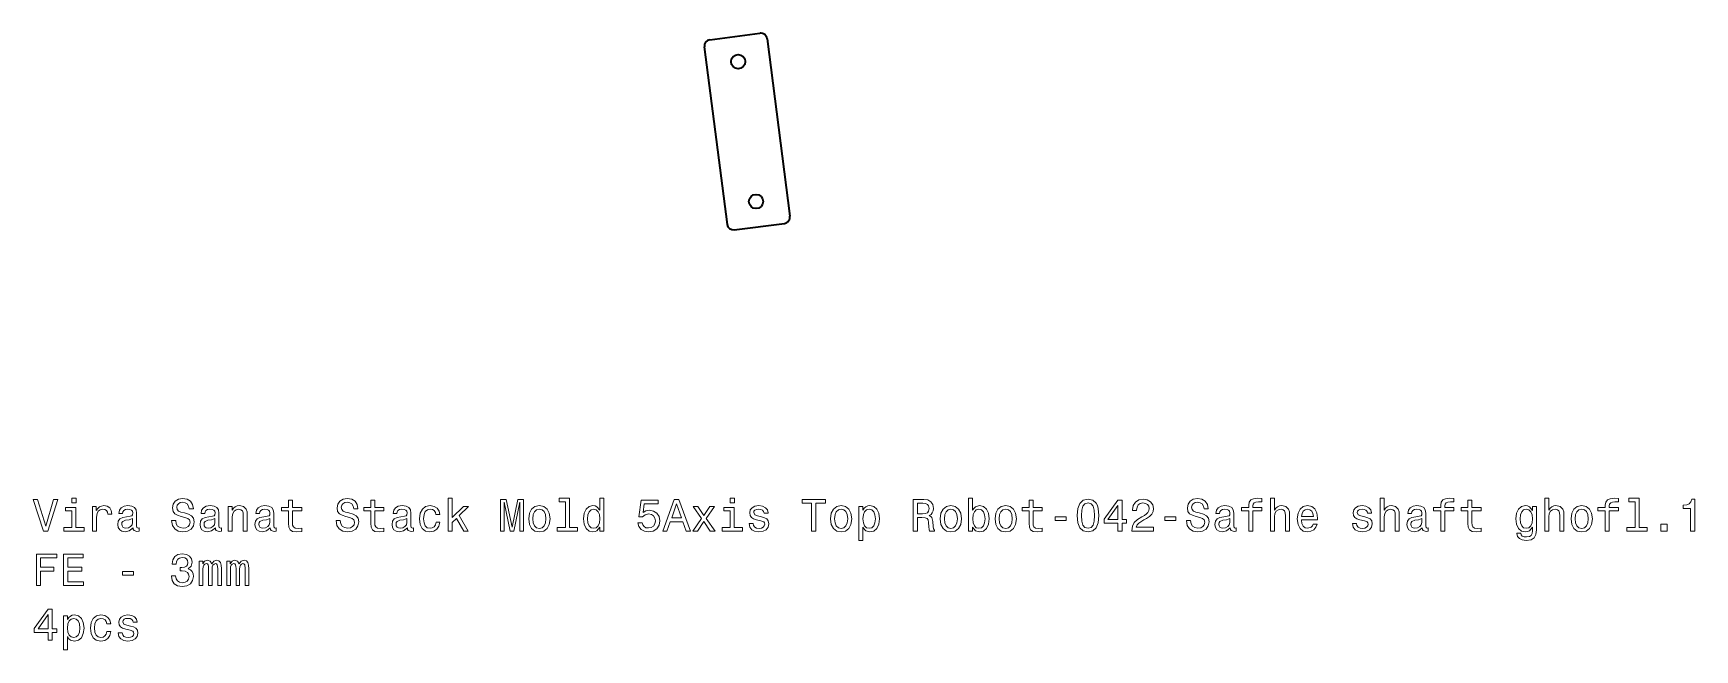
# Model space of a CAD drawing. Extents: x -148 to 2357, y 22 to 235.
# Drawn here: x 517 to 1042, y 24 to 219 of the extents above; entities that cross this region are included whole.
import ezdxf

# ---------------------------------------------------------------- set-up
doc = ezdxf.new("R2010")
doc.units = 0

msp = doc.modelspace()

# ---------------------------------------------------------------- linework, layer by layer
at = {"color": 7, "lineweight": 35, "ltscale": 0.399999}
for p, q in [((730.5, 216.64), (746.37, 218.68)), ((738.22, 156.53), (754.09, 158.56))]:
    msp.add_line(p, q, dxfattribs=at)
at = {"color": 7, "lineweight": 35}
for p, q in [((748.61, 216.95), (755.82, 160.8)), ((728.77, 214.4), (735.98, 158.26))]:
    msp.add_line(p, q, dxfattribs=at)
at = {"color": 7, "lineweight": 13}
for points in [[(522.99, 71.31), (520.48, 62.79), (517.9, 71.31), (516.53, 71.31), (519.76, 61.29), (521.2, 61.29), (524.36, 71.31)], [(530.05, 62.36), (530.05, 68.77), (526.79, 68.77), (526.79, 67.69), (528.78, 67.69), (528.78, 62.36), (526.19, 62.36), (526.19, 61.29), (532.67, 61.29), (532.67, 62.36)], [(530.09, 71.64), (528.75, 71.64), (528.75, 70.2), (530.09, 70.2)], [(535.32, 61.29), (536.59, 61.29), (536.59, 65.72), (536.72, 66.78), (537.11, 67.55), (537.74, 68.01), (538.59, 68.17), (539.23, 68.07), (539.7, 67.78), (539.99, 67.29), (540.09, 66.63), (541.38, 66.63), (541.2, 67.79), (540.73, 68.63), (539.93, 69.13), (538.85, 69.31), (538.12, 69.19), (537.49, 68.9), (536.92, 68.41), (536.48, 67.75), (536.48, 69.03), (535.32, 69.03)], [(548.12, 62.3), (548.12, 62.26), (548.19, 61.77), (548.41, 61.42), (549.32, 61.15), (550.02, 61.27), (550.02, 62.25), (549.72, 62.2), (549.32, 62.39), (549.24, 62.97), (549.24, 66.97), (549.07, 67.99), (548.57, 68.72), (547.69, 69.15), (546.45, 69.31), (545.24, 69.13), (544.34, 68.64), (543.78, 67.88), (543.59, 66.87), (543.59, 66.78), (544.73, 66.78), (544.83, 67.39), (545.15, 67.82), (545.67, 68.08), (546.4, 68.18), (547.11, 68.11), (547.61, 67.89), (547.92, 67.52), (548.02, 67), (547.96, 66.4), (547.73, 66.09), (547.15, 65.95), (546.07, 65.83), (544.83, 65.57), (543.95, 65.11), (543.44, 64.39), (543.28, 63.33), (543.42, 62.38), (543.87, 61.67), (544.59, 61.22), (545.58, 61.06), (546.92, 61.37)], [(561.58, 64.59), (560.27, 64.59), (560.55, 63.07), (561.27, 61.94), (562.38, 61.27), (563.88, 61.02), (565.37, 61.25), (566.48, 61.89), (567.18, 62.88), (567.44, 64.19), (567.23, 65.37), (566.62, 66.14), (565.64, 66.64), (564.33, 67.02), (563.21, 67.29), (562.47, 67.61), (562.05, 68.07), (561.92, 68.79), (562.05, 69.44), (562.43, 69.93), (563, 70.26), (563.8, 70.37), (564.6, 70.23), (565.24, 69.84), (565.66, 69.19), (565.86, 68.31), (567.17, 68.31), (567.17, 68.34), (566.94, 69.7), (566.26, 70.7), (565.19, 71.34), (563.75, 71.55), (562.46, 71.34), (561.45, 70.73), (560.8, 69.8), (560.57, 68.59), (560.76, 67.51), (561.3, 66.77), (562.17, 66.28), (563.35, 65.91), (564.52, 65.57), (565.4, 65.26), (565.93, 64.8), (566.12, 64.05), (565.94, 63.28), (565.5, 62.71), (564.82, 62.35), (563.94, 62.23), (562.96, 62.39), (562.21, 62.85), (561.74, 63.6)], [(574.14, 62.3), (574.14, 62.26), (574.21, 61.77), (574.43, 61.42), (575.34, 61.15), (576.04, 61.27), (576.04, 62.25), (575.74, 62.2), (575.34, 62.39), (575.27, 62.97), (575.27, 66.97), (575.09, 67.99), (574.59, 68.72), (573.71, 69.15), (572.47, 69.31), (571.26, 69.13), (570.37, 68.64), (569.8, 67.88), (569.62, 66.87), (569.62, 66.78), (570.76, 66.78), (570.86, 67.39), (571.17, 67.82), (571.69, 68.08), (572.43, 68.18), (573.13, 68.11), (573.64, 67.89), (573.94, 67.52), (574.04, 67), (573.98, 66.4), (573.75, 66.09), (573.18, 65.95), (572.1, 65.83), (570.86, 65.57), (569.98, 65.11), (569.46, 64.39), (569.3, 63.33), (569.44, 62.38), (569.89, 61.67), (570.61, 61.22), (571.61, 61.06), (572.95, 61.37)], [(578.22, 61.29), (579.49, 61.29), (579.49, 65.76), (579.62, 66.78), (580.04, 67.53), (580.68, 67.99), (581.55, 68.17), (582.24, 68.02), (582.67, 67.63), (582.89, 66.99), (582.96, 66.12), (582.96, 61.29), (584.23, 61.29), (584.23, 66.38), (584.17, 67.4), (583.91, 68.25), (583.06, 69.03), (581.74, 69.31), (581, 69.21), (580.38, 68.93), (579.85, 68.47), (579.43, 67.85), (579.43, 69.03), (578.22, 69.03)], [(591.49, 62.3), (591.49, 62.26), (591.56, 61.77), (591.78, 61.42), (592.69, 61.15), (593.39, 61.27), (593.39, 62.25), (593.09, 62.2), (592.69, 62.39), (592.61, 62.97), (592.61, 66.97), (592.44, 67.99), (591.94, 68.72), (591.06, 69.15), (589.82, 69.31), (588.61, 69.13), (587.72, 68.64), (587.15, 67.88), (586.97, 66.87), (586.97, 66.78), (588.1, 66.78), (588.21, 67.39), (588.52, 67.82), (589.04, 68.08), (589.78, 68.18), (590.48, 68.11), (590.99, 67.89), (591.29, 67.52), (591.39, 67), (591.33, 66.4), (591.1, 66.09), (590.53, 65.95), (589.44, 65.83), (588.21, 65.57), (587.33, 65.11), (586.81, 64.39), (586.65, 63.33), (586.79, 62.38), (587.24, 61.67), (587.96, 61.22), (588.95, 61.06), (590.29, 61.37)], [(597.27, 67.69), (597.27, 63.82), (597.36, 62.56), (597.76, 61.7), (598.57, 61.19), (599.93, 61.02), (601.43, 61.09), (601.43, 62.19), (600.34, 62.1), (599.34, 62.22), (598.81, 62.58), (598.58, 63.18), (598.54, 64.03), (598.54, 67.69), (601.43, 67.69), (601.43, 68.77), (598.54, 68.77), (598.54, 71.04), (597.27, 71.04), (597.27, 68.77), (595.08, 68.77), (595.08, 67.69)], [(613.62, 64.59), (612.31, 64.59), (612.6, 63.07), (613.32, 61.94), (614.43, 61.27), (615.93, 61.02), (617.41, 61.25), (618.52, 61.89), (619.23, 62.88), (619.49, 64.19), (619.27, 65.37), (618.67, 66.14), (617.69, 66.64), (616.38, 67.02), (615.25, 67.29), (614.52, 67.61), (614.1, 68.07), (613.97, 68.79), (614.1, 69.44), (614.47, 69.93), (615.05, 70.26), (615.84, 70.37), (616.65, 70.23), (617.28, 69.84), (617.7, 69.19), (617.9, 68.31), (619.21, 68.31), (619.21, 68.34), (618.98, 69.7), (618.31, 70.7), (617.24, 71.34), (615.8, 71.55), (614.5, 71.34), (613.49, 70.73), (612.85, 69.8), (612.61, 68.59), (612.8, 67.51), (613.35, 66.77), (614.21, 66.28), (615.4, 65.91), (616.56, 65.57), (617.44, 65.26), (617.97, 64.8), (618.16, 64.05), (617.99, 63.28), (617.54, 62.71), (616.87, 62.35), (615.99, 62.23), (615.01, 62.39), (614.26, 62.85), (613.78, 63.6)], [(623.29, 67.69), (623.29, 63.82), (623.38, 62.56), (623.78, 61.7), (624.59, 61.19), (625.96, 61.02), (627.46, 61.09), (627.46, 62.19), (626.36, 62.1), (625.37, 62.22), (624.83, 62.58), (624.6, 63.18), (624.56, 64.03), (624.56, 67.69), (627.46, 67.69), (627.46, 68.77), (624.56, 68.77), (624.56, 71.04), (623.29, 71.04), (623.29, 68.77), (621.1, 68.77), (621.1, 67.69)], [(634.86, 62.3), (634.86, 62.26), (634.93, 61.77), (635.15, 61.42), (636.06, 61.15), (636.76, 61.27), (636.76, 62.25), (636.46, 62.2), (636.06, 62.39), (635.99, 62.97), (635.99, 66.97), (635.81, 67.99), (635.31, 68.72), (634.43, 69.15), (633.19, 69.31), (631.98, 69.13), (631.09, 68.64), (630.53, 67.88), (630.34, 66.87), (630.34, 66.78), (631.48, 66.78), (631.58, 67.39), (631.89, 67.82), (632.41, 68.08), (633.15, 68.18), (633.85, 68.11), (634.36, 67.89), (634.66, 67.52), (634.76, 67), (634.7, 66.4), (634.47, 66.09), (633.9, 65.95), (632.82, 65.83), (631.58, 65.57), (630.7, 65.11), (630.18, 64.39), (630.02, 63.33), (630.17, 62.38), (630.61, 61.67), (631.33, 61.22), (632.33, 61.06), (633.67, 61.37)], [(643.87, 66.47), (645.12, 66.47), (644.86, 67.62), (644.24, 68.53), (643.28, 69.09), (642.02, 69.31), (640.64, 69.02), (639.59, 68.21), (638.93, 66.9), (638.7, 65.14), (638.91, 63.4), (639.56, 62.1), (640.58, 61.29), (641.98, 61.02), (643.22, 61.24), (644.19, 61.84), (644.85, 62.79), (645.14, 64.06), (643.93, 64.06), (643.71, 63.25), (643.31, 62.65), (642.73, 62.27), (642.02, 62.16), (641.15, 62.35), (640.51, 62.92), (640.12, 63.86), (639.99, 65.19), (640.12, 66.48), (640.53, 67.42), (641.17, 67.99), (642.02, 68.2), (642.77, 68.07), (643.34, 67.74), (643.71, 67.19)], [(647.79, 61.29), (649.06, 61.29), (649.06, 64.02), (650.38, 65.3), (652.66, 61.29), (654.08, 61.29), (651.25, 66.18), (654.16, 69.03), (652.56, 69.03), (649.06, 65.55), (649.06, 71.64), (647.79, 71.64)], [(664.34, 61.29), (665.45, 61.29), (665.45, 70.37), (667.33, 61.29), (668.57, 61.29), (670.42, 70.37), (670.42, 61.29), (671.55, 61.29), (671.55, 71.29), (669.79, 71.29), (667.95, 62.48), (666.12, 71.29), (664.34, 71.29)], [(673.26, 65.16), (673.49, 63.4), (674.16, 62.1), (675.21, 61.29), (676.62, 61.02), (678.02, 61.29), (679.07, 62.09), (679.73, 63.38), (679.98, 65.16), (679.73, 66.91), (679.07, 68.23), (678.02, 69.02), (676.62, 69.31), (675.21, 69.02), (674.16, 68.21), (673.49, 66.91)], [(684.83, 70.57), (684.83, 62.36), (682.23, 62.36), (682.23, 61.29), (688.7, 61.29), (688.7, 62.36), (686.1, 62.36), (686.1, 71.64), (682.85, 71.64), (682.85, 70.57)], [(695.74, 62.49), (695.74, 61.29), (697.01, 61.29), (697.01, 71.64), (695.76, 71.64), (695.76, 67.85), (694.79, 68.95), (694.2, 69.21), (693.52, 69.31), (692.3, 69.02), (691.35, 68.21), (690.73, 66.91), (690.51, 65.17), (690.73, 63.43), (691.35, 62.12), (692.3, 61.29), (693.52, 61.02), (694.2, 61.12), (694.8, 61.38)], [(707.74, 63.9), (708.06, 62.72), (708.77, 61.8), (709.8, 61.22), (711.13, 61.01), (712.59, 61.27), (713.72, 61.97), (714.44, 63.1), (714.72, 64.54), (714.47, 65.88), (713.78, 66.93), (712.7, 67.61), (711.3, 67.85), (710.22, 67.68), (709.39, 67.2), (709.79, 69.9), (714.17, 69.9), (714.17, 71.08), (708.83, 71.08), (708.03, 65.78), (709.19, 65.78), (710.02, 66.45), (711.09, 66.7), (712.01, 66.54), (712.72, 66.08), (713.16, 65.37), (713.32, 64.46), (713.16, 63.56), (712.7, 62.85), (712, 62.4), (711.09, 62.25), (710.32, 62.35), (709.73, 62.68), (709.3, 63.2), (709.08, 63.9)], [(715.61, 61.29), (716.94, 61.29), (717.99, 64.23), (721.98, 64.23), (723.03, 61.29), (724.39, 61.29), (720.73, 71.31), (719.26, 71.31)], [(718.45, 65.46), (719.99, 69.87), (721.53, 65.46)], [(726.61, 61.29), (728.59, 64.31), (730.64, 61.29), (732.17, 61.29), (729.4, 65.29), (732.01, 69.03), (730.54, 69.03), (728.65, 66.22), (726.76, 69.03), (725.27, 69.03), (727.83, 65.27), (725.12, 61.29)], [(738.23, 62.36), (738.23, 68.77), (734.98, 68.77), (734.98, 67.69), (736.97, 67.69), (736.97, 62.36), (734.37, 62.36), (734.37, 61.29), (740.86, 61.29), (740.86, 62.36)], [(738.28, 71.64), (736.94, 71.64), (736.94, 70.2), (738.28, 70.2)], [(746.82, 65.8), (745.6, 66.09), (744.69, 66.42), (744.39, 67.1), (744.47, 67.58), (744.78, 67.92), (745.27, 68.14), (745.97, 68.23), (746.65, 68.14), (747.18, 67.88), (747.53, 67.49), (747.67, 66.97), (748.91, 66.97), (748.91, 67), (748.7, 67.94), (748.1, 68.67), (747.18, 69.13), (745.97, 69.31), (744.75, 69.13), (743.85, 68.66), (743.29, 67.95), (743.12, 67.06), (743.25, 66.19), (743.65, 65.59), (744.32, 65.16), (745.28, 64.85), (746.69, 64.51), (747.56, 64.15), (747.79, 63.86), (747.87, 63.43), (747.74, 62.89), (747.4, 62.49), (746.84, 62.23), (746.09, 62.14), (745.29, 62.23), (744.72, 62.53), (744.33, 63.02), (744.17, 63.7), (742.95, 63.7), (743.15, 62.55), (743.74, 61.71), (744.68, 61.21), (745.97, 61.02), (747.33, 61.21), (748.32, 61.71), (748.93, 62.52), (749.14, 63.57), (748.98, 64.48), (748.54, 65.1), (747.8, 65.5)], [(762.7, 61.29), (764.03, 61.29), (764.03, 70.08), (767.05, 70.08), (767.05, 71.29), (759.66, 71.29), (759.66, 70.08), (762.7, 70.08)], [(768.68, 65.16), (768.91, 63.4), (769.57, 62.1), (770.63, 61.29), (772.04, 61.02), (773.44, 61.29), (774.49, 62.09), (775.15, 63.38), (775.4, 65.16), (775.15, 66.91), (774.49, 68.23), (773.44, 69.02), (772.04, 69.31), (770.63, 69.02), (769.57, 68.21), (768.91, 66.91)], [(778.93, 67.84), (778.93, 69.03), (777.66, 69.03), (777.66, 58.3), (778.93, 58.3), (778.93, 62.48), (779.37, 61.8), (779.88, 61.35), (781.14, 61.02), (782.36, 61.29), (783.31, 62.12), (783.93, 63.41), (784.16, 65.17), (783.93, 66.91), (783.31, 68.21), (782.36, 69.02), (781.14, 69.31), (780.45, 69.22), (779.86, 68.95), (779.36, 68.48)], [(794.85, 61.29), (796.19, 61.29), (796.19, 65.52), (797.56, 65.52), (798.57, 65.47), (799.2, 65.27), (799.55, 64.8), (799.69, 63.95), (799.76, 62.65), (799.85, 61.8), (800.02, 61.29), (801.53, 61.29), (801.53, 61.57), (801.2, 61.97), (801.09, 62.72), (800.99, 64.33), (800.74, 65.53), (800.41, 65.91), (799.89, 66.18), (800.47, 66.54), (800.87, 67.04), (801.13, 67.68), (801.22, 68.44), (801.02, 69.65), (800.44, 70.56), (799.49, 71.11), (798.19, 71.29), (794.85, 71.29)], [(797.82, 70.07), (798.7, 69.98), (799.32, 69.71), (799.7, 69.21), (799.83, 68.41), (799.69, 67.58), (799.3, 67.07), (798.64, 66.81), (797.73, 66.74), (796.19, 66.74), (796.19, 70.07)], [(803.38, 65.16), (803.61, 63.4), (804.27, 62.1), (805.32, 61.29), (806.74, 61.02), (808.13, 61.29), (809.19, 62.09), (809.85, 63.38), (810.09, 65.16), (809.85, 66.91), (809.19, 68.23), (808.13, 69.02), (806.74, 69.31), (805.32, 69.02), (804.27, 68.21), (803.61, 66.91)], [(813.62, 62.49), (814.56, 61.38), (815.84, 61.02), (817.05, 61.29), (818.02, 62.12), (818.62, 63.43), (818.85, 65.17), (818.62, 66.91), (818, 68.21), (817.05, 69.02), (815.84, 69.31), (814.57, 68.93), (814.06, 68.47), (813.62, 67.85), (813.62, 71.64), (812.36, 71.64), (812.36, 61.29), (813.62, 61.29)], [(820.73, 65.16), (820.96, 63.4), (821.62, 62.1), (822.67, 61.29), (824.08, 61.02), (825.48, 61.29), (826.53, 62.09), (827.2, 63.38), (827.44, 65.16), (827.2, 66.91), (826.53, 68.23), (825.48, 69.02), (824.08, 69.31), (822.67, 69.02), (821.62, 68.21), (820.96, 66.91)], [(831.48, 67.69), (831.48, 63.82), (831.56, 62.56), (831.97, 61.7), (832.77, 61.19), (834.14, 61.02), (835.64, 61.09), (835.64, 62.19), (834.55, 62.1), (833.55, 62.22), (833.02, 62.58), (832.79, 63.18), (832.74, 64.03), (832.74, 67.69), (835.64, 67.69), (835.64, 68.77), (832.74, 68.77), (832.74, 71.04), (831.48, 71.04), (831.48, 68.77), (829.29, 68.77), (829.29, 67.69)], [(846.63, 66.18), (846.85, 63.92), (847.53, 62.3), (848.61, 61.32), (850.11, 61.01), (851.59, 61.32), (852.67, 62.3), (853.34, 63.92), (853.57, 66.18), (853.34, 68.43), (853.06, 69.32), (852.67, 70.06), (851.59, 71.04), (850.11, 71.37), (848.61, 71.04), (847.53, 70.04), (846.85, 68.43)], [(848.02, 66.18), (848.13, 67.92), (848.49, 69.18), (849.14, 69.91), (850.11, 70.17), (851.06, 69.91), (851.71, 69.18), (852.07, 67.92), (852.18, 66.18), (852.07, 64.42), (851.71, 63.17), (851.06, 62.43), (850.11, 62.19), (849.14, 62.43), (848.49, 63.17), (848.13, 64.42)], [(859.57, 61.29), (860.87, 61.29), (860.87, 63.77), (862.3, 63.77), (862.3, 64.93), (860.87, 64.93), (860.87, 71.08), (859.56, 71.08), (855.18, 65.04), (855.18, 63.77), (859.57, 63.77)], [(856.39, 64.93), (859.57, 69.41), (859.57, 64.93)], [(863.94, 61.29), (870.81, 61.29), (870.81, 62.53), (865.38, 62.53), (865.68, 63.21), (866.2, 63.77), (867.8, 64.8), (868.65, 65.23), (869.6, 65.85), (870.28, 66.57), (870.67, 67.42), (870.81, 68.38), (870.57, 69.59), (869.89, 70.55), (868.85, 71.15), (867.51, 71.37), (866.13, 71.12), (865.08, 70.44), (864.4, 69.36), (864.17, 67.94), (864.17, 67.74), (865.48, 67.74), (865.48, 67.85), (865.61, 68.83), (866, 69.55), (866.62, 70.01), (867.44, 70.17), (868.28, 70.03), (868.9, 69.67), (869.3, 69.1), (869.44, 68.4), (869.34, 67.74), (869.07, 67.17), (868.61, 66.68), (867.97, 66.25), (867.12, 65.79), (865.71, 64.9), (864.72, 63.95), (864.13, 62.79), (863.94, 61.34)], [(882.53, 64.59), (881.22, 64.59), (881.51, 63.07), (882.23, 61.94), (883.34, 61.27), (884.83, 61.02), (886.32, 61.25), (887.43, 61.89), (888.13, 62.88), (888.39, 64.19), (888.18, 65.37), (887.57, 66.14), (886.59, 66.64), (885.28, 67.02), (884.16, 67.29), (883.42, 67.61), (883, 68.07), (882.87, 68.79), (883, 69.44), (883.38, 69.93), (883.95, 70.26), (884.75, 70.37), (885.55, 70.23), (886.19, 69.84), (886.61, 69.19), (886.81, 68.31), (888.12, 68.31), (888.12, 68.34), (887.89, 69.7), (887.21, 70.7), (886.14, 71.34), (884.7, 71.55), (883.41, 71.34), (882.4, 70.73), (881.75, 69.8), (881.52, 68.59), (881.71, 67.51), (882.25, 66.77), (883.12, 66.28), (884.3, 65.91), (885.47, 65.57), (886.35, 65.26), (886.88, 64.8), (887.07, 64.05), (886.89, 63.28), (886.45, 62.71), (885.77, 62.35), (884.89, 62.23), (883.91, 62.39), (883.16, 62.85), (882.69, 63.6)], [(895.09, 62.3), (895.09, 62.26), (895.17, 61.77), (895.38, 61.42), (896.29, 61.15), (897, 61.27), (897, 62.25), (896.69, 62.2), (896.29, 62.39), (896.22, 62.97), (896.22, 66.97), (896.04, 67.99), (895.54, 68.72), (894.66, 69.15), (893.42, 69.31), (892.21, 69.13), (891.32, 68.64), (890.76, 67.88), (890.57, 66.87), (890.57, 66.78), (891.71, 66.78), (891.81, 67.39), (892.12, 67.82), (892.64, 68.08), (893.38, 68.18), (894.08, 68.11), (894.59, 67.89), (894.89, 67.52), (894.99, 67), (894.93, 66.4), (894.7, 66.09), (894.13, 65.95), (893.05, 65.83), (891.81, 65.57), (890.93, 65.11), (890.41, 64.39), (890.25, 63.33), (890.4, 62.38), (890.84, 61.67), (891.56, 61.22), (892.56, 61.06), (893.9, 61.37)], [(900.93, 67.69), (900.93, 61.29), (902.2, 61.29), (902.2, 67.69), (905.08, 67.69), (905.08, 68.77), (902.2, 68.77), (902.2, 69.25), (902.3, 69.82), (902.63, 70.21), (903.19, 70.44), (904, 70.53), (905.08, 70.47), (905.08, 71.57), (903.71, 71.64), (902.47, 71.51), (901.61, 71.12), (901.09, 70.44), (900.93, 69.48), (900.93, 68.77), (898.61, 68.77), (898.61, 67.69)], [(907.85, 61.29), (909.11, 61.29), (909.11, 65.76), (909.24, 66.78), (909.66, 67.53), (910.31, 67.99), (911.17, 68.17), (911.87, 68.02), (912.3, 67.63), (912.51, 66.99), (912.59, 66.12), (912.59, 61.29), (913.85, 61.29), (913.85, 66.38), (913.8, 67.4), (913.54, 68.25), (912.69, 69.03), (911.36, 69.31), (910.64, 69.21), (910.02, 68.93), (909.5, 68.5), (909.11, 67.91), (909.11, 71.64), (907.85, 71.64)], [(917.63, 64.8), (922.7, 64.8), (922.72, 65.39), (922.48, 67.04), (921.85, 68.28), (920.84, 69.03), (919.5, 69.31), (918.19, 69.02), (917.18, 68.21), (916.53, 66.9), (916.3, 65.17), (916.52, 63.4), (917.17, 62.1), (918.16, 61.29), (919.46, 61.02), (920.58, 61.21), (921.51, 61.7), (922.18, 62.48), (922.57, 63.51), (921.32, 63.51), (921.06, 62.94), (920.68, 62.51), (919.62, 62.16), (918.8, 62.32), (918.18, 62.82), (917.77, 63.64), (917.63, 64.75)], [(937.66, 65.8), (936.43, 66.09), (935.53, 66.42), (935.22, 67.1), (935.31, 67.58), (935.61, 67.92), (936.1, 68.14), (936.81, 68.23), (937.48, 68.14), (938.02, 67.88), (938.36, 67.49), (938.51, 66.97), (939.75, 66.97), (939.75, 67), (939.53, 67.94), (938.94, 68.67), (938.02, 69.13), (936.81, 69.31), (935.58, 69.13), (934.69, 68.66), (934.13, 67.95), (933.95, 67.06), (934.08, 66.19), (934.49, 65.59), (935.15, 65.16), (936.12, 64.85), (937.53, 64.51), (938.39, 64.15), (938.62, 63.86), (938.71, 63.43), (938.58, 62.89), (938.23, 62.49), (937.67, 62.23), (936.92, 62.14), (936.13, 62.23), (935.55, 62.53), (935.17, 63.02), (935.01, 63.7), (933.78, 63.7), (933.98, 62.55), (934.57, 61.71), (935.51, 61.21), (936.81, 61.02), (938.16, 61.21), (939.16, 61.71), (939.76, 62.52), (939.98, 63.57), (939.82, 64.48), (939.37, 65.1), (938.64, 65.5)], [(942.54, 61.29), (943.81, 61.29), (943.81, 65.76), (943.94, 66.78), (944.36, 67.53), (945.01, 67.99), (945.87, 68.17), (946.56, 68.02), (946.99, 67.63), (947.21, 66.99), (947.28, 66.12), (947.28, 61.29), (948.55, 61.29), (948.55, 66.38), (948.49, 67.4), (948.23, 68.25), (947.38, 69.03), (946.06, 69.31), (945.34, 69.21), (944.72, 68.93), (944.2, 68.5), (943.81, 67.91), (943.81, 71.64), (942.54, 71.64)], [(955.81, 62.3), (955.81, 62.26), (955.89, 61.77), (956.1, 61.42), (957.01, 61.15), (957.72, 61.27), (957.72, 62.25), (957.41, 62.2), (957.01, 62.39), (956.94, 62.97), (956.94, 66.97), (956.76, 67.99), (956.26, 68.72), (955.38, 69.15), (954.14, 69.31), (952.93, 69.13), (952.04, 68.64), (951.48, 67.88), (951.29, 66.87), (951.29, 66.78), (952.43, 66.78), (952.53, 67.39), (952.85, 67.82), (953.36, 68.08), (954.1, 68.18), (954.8, 68.11), (955.31, 67.89), (955.61, 67.52), (955.71, 67), (955.65, 66.4), (955.42, 66.09), (954.85, 65.95), (953.77, 65.83), (952.53, 65.57), (951.65, 65.11), (951.13, 64.39), (950.97, 63.33), (951.12, 62.38), (951.56, 61.67), (952.28, 61.22), (953.28, 61.06), (954.62, 61.37)], [(961.65, 67.69), (961.65, 61.29), (962.92, 61.29), (962.92, 67.69), (965.8, 67.69), (965.8, 68.77), (962.92, 68.77), (962.92, 69.25), (963.02, 69.82), (963.35, 70.21), (963.91, 70.44), (964.72, 70.53), (965.8, 70.47), (965.8, 71.57), (964.43, 71.64), (963.19, 71.51), (962.33, 71.12), (961.81, 70.44), (961.65, 69.48), (961.65, 68.77), (959.33, 68.77), (959.33, 67.69)], [(970.27, 67.69), (970.27, 63.82), (970.35, 62.56), (970.76, 61.7), (971.56, 61.19), (972.93, 61.02), (974.43, 61.09), (974.43, 62.19), (973.34, 62.1), (972.34, 62.22), (971.81, 62.58), (971.58, 63.18), (971.53, 64.03), (971.53, 67.69), (974.43, 67.69), (974.43, 68.77), (971.53, 68.77), (971.53, 71.04), (970.27, 71.04), (970.27, 68.77), (968.08, 68.77), (968.08, 67.69)], [(991.94, 61.64), (991.94, 69.03), (990.73, 69.03), (990.73, 67.78), (989.73, 68.92), (989.13, 69.21), (988.45, 69.31), (987.23, 69.02), (986.27, 68.21), (985.65, 66.91), (985.44, 65.17), (985.65, 63.41), (986.27, 62.12), (987.23, 61.29), (988.45, 61.02), (989.14, 61.12), (989.72, 61.38), (990.73, 62.48), (990.73, 61.38), (990.61, 60.52), (990.29, 59.9), (989.69, 59.54), (988.78, 59.41), (987.99, 59.49), (987.43, 59.71), (987.1, 60.08), (986.99, 60.59), (985.77, 60.59), (985.77, 60.53), (985.96, 59.61), (986.53, 58.92), (987.46, 58.47), (988.71, 58.31), (990.21, 58.53), (991.2, 59.13), (991.76, 60.19)], [(994.59, 61.29), (995.86, 61.29), (995.86, 65.76), (995.99, 66.78), (996.4, 67.53), (997.05, 67.99), (997.92, 68.17), (998.61, 68.02), (999.04, 67.63), (999.26, 66.99), (999.33, 66.12), (999.33, 61.29), (1000.6, 61.29), (1000.6, 66.38), (1000.54, 67.4), (1000.28, 68.25), (999.43, 69.03), (998.1, 69.31), (997.38, 69.21), (996.76, 68.93), (996.25, 68.5), (995.86, 67.91), (995.86, 71.64), (994.59, 71.64)], [(1002.89, 65.16), (1003.12, 63.4), (1003.78, 62.1), (1004.83, 61.29), (1006.25, 61.02), (1007.64, 61.29), (1008.7, 62.09), (1009.36, 63.38), (1009.6, 65.16), (1009.36, 66.91), (1008.7, 68.23), (1007.64, 69.02), (1006.25, 69.31), (1004.83, 69.02), (1003.78, 68.21), (1003.12, 66.91)], [(1013.7, 67.69), (1013.7, 61.29), (1014.96, 61.29), (1014.96, 67.69), (1017.85, 67.69), (1017.85, 68.77), (1014.96, 68.77), (1014.96, 69.25), (1015.06, 69.82), (1015.4, 70.21), (1015.96, 70.44), (1016.76, 70.53), (1017.85, 70.47), (1017.85, 71.57), (1016.48, 71.64), (1015.24, 71.51), (1014.37, 71.12), (1013.85, 70.44), (1013.7, 69.48), (1013.7, 68.77), (1011.38, 68.77), (1011.38, 67.69)], [(1023.13, 70.57), (1023.13, 62.36), (1020.53, 62.36), (1020.53, 61.29), (1026.99, 61.29), (1026.99, 62.36), (1024.4, 62.36), (1024.4, 71.64), (1021.14, 71.64), (1021.14, 70.57)], [(1040.68, 61.29), (1041.99, 61.29), (1041.99, 71.37), (1041.02, 71.37), (1040.76, 70.49), (1040.24, 69.9), (1039.44, 69.55), (1038.35, 69.44), (1038.35, 68.41), (1040.68, 68.41)], [(547.97, 64), (547.8, 63.25), (547.34, 62.68), (546.65, 62.3), (545.8, 62.17), (545.25, 62.25), (544.86, 62.48), (544.62, 62.88), (544.55, 63.44), (544.6, 63.95), (544.83, 64.31), (545.76, 64.71), (546.92, 64.88), (547.97, 65.23)], [(574, 64), (573.83, 63.25), (573.36, 62.68), (572.67, 62.3), (571.82, 62.17), (571.27, 62.25), (570.89, 62.48), (570.64, 62.88), (570.57, 63.44), (570.63, 63.95), (570.86, 64.31), (571.78, 64.71), (572.95, 64.88), (574, 65.23)], [(591.35, 64), (591.17, 63.25), (590.71, 62.68), (590.02, 62.3), (589.17, 62.17), (588.62, 62.25), (588.23, 62.48), (587.99, 62.88), (587.92, 63.44), (587.97, 63.95), (588.21, 64.31), (589.13, 64.71), (590.29, 64.88), (591.35, 65.23)], [(634.72, 64), (634.55, 63.25), (634.08, 62.68), (633.39, 62.3), (632.54, 62.17), (632, 62.25), (631.61, 62.48), (631.36, 62.88), (631.29, 63.44), (631.35, 63.95), (631.58, 64.31), (632.5, 64.71), (633.67, 64.88), (634.72, 65.23)], [(674.56, 65.17), (674.69, 66.47), (675.09, 67.4), (675.74, 67.98), (676.62, 68.18), (677.49, 67.98), (678.13, 67.42), (678.54, 66.47), (678.68, 65.17), (678.54, 63.86), (678.13, 62.91), (677.49, 62.33), (676.62, 62.14), (675.74, 62.33), (675.09, 62.91), (674.69, 63.86)], [(693.74, 68.17), (694.57, 67.97), (695.21, 67.4), (695.58, 66.47), (695.73, 65.17), (695.58, 63.86), (695.21, 62.92), (694.57, 62.35), (693.74, 62.16), (692.95, 62.35), (692.34, 62.92), (691.94, 63.87), (691.81, 65.17), (691.94, 66.45), (692.34, 67.39), (692.95, 67.97)], [(769.98, 65.17), (770.11, 66.47), (770.51, 67.4), (771.16, 67.98), (772.04, 68.18), (772.9, 67.98), (773.55, 67.42), (773.95, 66.47), (774.1, 65.17), (773.95, 63.86), (773.55, 62.91), (772.9, 62.33), (772.04, 62.14), (771.16, 62.33), (770.51, 62.91), (770.11, 63.86)], [(780.93, 62.16), (780.08, 62.35), (779.46, 62.92), (779.07, 63.86), (778.94, 65.17), (779.07, 66.47), (779.46, 67.4), (780.08, 67.97), (780.93, 68.17), (781.71, 67.97), (782.33, 67.39), (782.72, 66.45), (782.86, 65.17), (782.72, 63.87), (782.33, 62.92), (781.71, 62.35)], [(804.68, 65.17), (804.8, 66.47), (805.21, 67.4), (805.86, 67.98), (806.74, 68.18), (807.6, 67.98), (808.25, 67.42), (808.65, 66.47), (808.8, 65.17), (808.65, 63.86), (808.25, 62.91), (807.6, 62.33), (806.74, 62.14), (805.86, 62.33), (805.21, 62.91), (804.8, 63.86)], [(817.56, 65.17), (817.41, 63.87), (817.02, 62.92), (816.4, 62.35), (815.63, 62.16), (814.78, 62.35), (814.16, 62.92), (813.77, 63.86), (813.64, 65.17), (813.77, 66.47), (814.16, 67.4), (814.78, 67.97), (815.63, 68.17), (816.4, 67.97), (817.02, 67.39), (817.41, 66.45)], [(822.02, 65.17), (822.15, 66.47), (822.56, 67.4), (823.21, 67.98), (824.08, 68.18), (824.95, 67.98), (825.6, 67.42), (826, 66.47), (826.14, 65.17), (826, 63.86), (825.6, 62.91), (824.95, 62.33), (824.08, 62.14), (823.21, 62.33), (822.56, 62.91), (822.15, 63.86)], [(839.69, 64.59), (843.18, 64.59), (843.18, 65.73), (839.69, 65.73)], [(874.39, 64.59), (877.87, 64.59), (877.87, 65.73), (874.39, 65.73)], [(894.95, 64), (894.78, 63.25), (894.31, 62.68), (893.62, 62.3), (892.77, 62.17), (892.23, 62.25), (891.84, 62.48), (891.59, 62.88), (891.52, 63.44), (891.58, 63.95), (891.81, 64.31), (892.73, 64.71), (893.9, 64.88), (894.95, 65.23)], [(917.63, 65.86), (917.79, 66.86), (918.18, 67.59), (918.77, 68.04), (919.55, 68.2), (920.31, 68.04), (920.9, 67.59), (921.26, 66.86), (921.39, 65.86)], [(955.67, 64), (955.5, 63.25), (955.04, 62.68), (954.34, 62.3), (953.49, 62.17), (952.95, 62.25), (952.56, 62.48), (952.31, 62.88), (952.24, 63.44), (952.3, 63.95), (952.53, 64.31), (953.45, 64.71), (954.62, 64.88), (955.67, 65.23)], [(986.75, 65.17), (986.88, 66.45), (987.27, 67.4), (987.87, 67.97), (988.68, 68.17), (989.53, 67.97), (990.17, 67.4), (990.55, 66.45), (990.7, 65.17), (990.55, 63.86), (990.17, 62.92), (989.53, 62.35), (988.68, 62.16), (987.87, 62.35), (987.27, 62.92), (986.88, 63.87)], [(1004.19, 65.17), (1004.31, 66.47), (1004.72, 67.4), (1005.37, 67.98), (1006.25, 68.18), (1007.11, 67.98), (1007.76, 67.42), (1008.16, 66.47), (1008.31, 65.17), (1008.16, 63.86), (1007.76, 62.91), (1007.11, 62.33), (1006.25, 62.14), (1005.37, 62.33), (1004.72, 62.91), (1004.31, 63.86)], [(1031.27, 61.29), (1033.26, 61.29), (1033.26, 63.44), (1031.27, 63.44)], [(517.53, 44.02), (518.87, 44.02), (518.87, 48.61), (523.08, 48.61), (523.08, 49.81), (518.87, 49.81), (518.87, 52.81), (524.04, 52.81), (524.04, 54.02), (517.53, 54.02)], [(526.13, 44.02), (532.47, 44.02), (532.47, 45.23), (527.46, 45.23), (527.46, 48.61), (531.92, 48.61), (531.92, 49.81), (527.46, 49.81), (527.46, 52.81), (532.36, 52.81), (532.36, 54.02), (526.13, 54.02)], [(560.22, 47.16), (560.22, 47.06), (560.45, 45.68), (561.13, 44.64), (562.2, 43.97), (563.61, 43.73), (565.11, 43.97), (566.23, 44.61), (566.95, 45.62), (567.21, 46.91), (567.1, 47.76), (566.78, 48.46), (566.26, 48.99), (565.57, 49.38), (566.51, 50.16), (566.84, 51.4), (566.62, 52.52), (566, 53.37), (564.99, 53.9), (563.61, 54.09), (562.31, 53.86), (561.32, 53.23), (560.67, 52.22), (560.45, 50.88), (560.45, 50.78), (561.74, 50.78), (561.85, 51.7), (562.23, 52.36), (562.83, 52.76), (563.68, 52.91), (564.43, 52.79), (564.98, 52.49), (565.31, 52), (565.44, 51.34), (565.31, 50.63), (564.96, 50.16), (564.36, 49.87), (563.54, 49.78), (562.97, 49.8), (562.97, 48.66), (563.68, 48.69), (564.59, 48.56), (565.27, 48.21), (565.67, 47.65), (565.81, 46.91), (565.66, 46.08), (565.24, 45.46), (564.57, 45.07), (563.7, 44.94), (562.79, 45.08), (562.12, 45.52), (561.71, 46.21), (561.55, 47.16)], [(544.76, 47.32), (548.25, 47.32), (548.25, 48.46), (544.76, 48.46)], [(569.04, 44.02), (570.21, 44.02), (570.21, 49.19), (570.28, 49.97), (570.5, 50.53), (570.83, 50.86), (571.26, 50.99), (571.61, 50.88), (571.84, 50.59), (571.95, 50.1), (572, 49.45), (572, 44.02), (573.09, 44.02), (573.09, 49.19), (573.16, 49.95), (573.38, 50.52), (573.72, 50.86), (574.16, 50.99), (574.5, 50.88), (574.73, 50.59), (574.88, 49.45), (574.88, 44.02), (576.04, 44.02), (576.04, 49.36), (575.97, 50.47), (575.74, 51.32), (575.28, 51.84), (574.53, 52.03), (573.65, 51.74), (572.97, 50.91), (572.44, 51.73), (571.55, 52.03), (570.73, 51.74), (570.17, 50.93), (570.17, 51.76), (569.04, 51.76)], [(577.72, 44.02), (578.88, 44.02), (578.88, 49.19), (578.95, 49.97), (579.17, 50.53), (579.5, 50.86), (579.93, 50.99), (580.28, 50.88), (580.51, 50.59), (580.63, 50.1), (580.67, 49.45), (580.67, 44.02), (581.76, 44.02), (581.76, 49.19), (581.84, 49.95), (582.05, 50.52), (582.4, 50.86), (582.83, 50.99), (583.18, 50.88), (583.41, 50.59), (583.55, 49.45), (583.55, 44.02), (584.72, 44.02), (584.72, 49.36), (584.65, 50.47), (584.42, 51.32), (583.95, 51.84), (583.21, 52.03), (582.33, 51.74), (581.65, 50.91), (581.12, 51.73), (580.22, 52.03), (579.4, 51.74), (578.84, 50.93), (578.84, 51.76), (577.72, 51.76)], [(521.27, 26.74), (522.57, 26.74), (522.57, 29.22), (524, 29.22), (524, 30.37), (522.57, 30.37), (522.57, 36.53), (521.26, 36.53), (516.88, 30.49), (516.88, 29.22), (521.27, 29.22)], [(518.09, 30.37), (521.27, 34.85), (521.27, 30.37)], [(527.37, 33.28), (527.37, 34.48), (526.1, 34.48), (526.1, 23.74), (527.37, 23.74), (527.37, 27.92), (527.82, 27.25), (528.32, 26.8), (529.59, 26.47), (530.8, 26.74), (531.75, 27.56), (532.37, 28.86), (532.6, 30.62), (532.37, 32.36), (531.75, 33.66), (530.8, 34.46), (529.59, 34.75), (528.9, 34.67), (528.31, 34.39), (527.8, 33.93)], [(529.37, 27.61), (528.52, 27.79), (527.9, 28.37), (527.51, 29.31), (527.38, 30.62), (527.51, 31.91), (527.9, 32.85), (528.52, 33.41), (529.37, 33.61), (530.15, 33.41), (530.77, 32.84), (531.16, 31.9), (531.3, 30.62), (531.16, 29.32), (530.77, 28.37), (530.15, 27.79)], [(539.78, 31.91), (541.03, 31.91), (540.77, 33.07), (540.15, 33.97), (539.19, 34.54), (537.93, 34.75), (536.55, 34.46), (535.5, 33.66), (534.83, 32.35), (534.6, 30.59), (534.82, 28.85), (535.47, 27.55), (536.49, 26.74), (537.89, 26.47), (539.13, 26.68), (540.09, 27.29), (540.76, 28.24), (541.04, 29.51), (539.83, 29.51), (539.62, 28.7), (539.21, 28.1), (538.64, 27.72), (537.93, 27.61), (537.05, 27.79), (536.42, 28.37), (536.03, 29.31), (535.9, 30.63), (536.03, 31.93), (536.43, 32.87), (537.08, 33.44), (537.93, 33.64), (538.68, 33.51), (539.24, 33.18), (539.62, 32.63)], [(547.31, 31.25), (546.09, 31.54), (545.18, 31.87), (544.88, 32.55), (544.96, 33.02), (545.27, 33.37), (545.76, 33.59), (546.46, 33.67), (547.14, 33.59), (547.67, 33.33), (548.02, 32.94), (548.16, 32.42), (549.4, 32.42), (549.4, 32.45), (549.19, 33.38), (548.59, 34.12), (547.67, 34.58), (546.46, 34.75), (545.24, 34.58), (544.34, 34.1), (543.78, 33.4), (543.61, 32.51), (543.74, 31.64), (544.14, 31.04), (544.8, 30.6), (545.77, 30.3), (547.18, 29.95), (548.05, 29.59), (548.28, 29.31), (548.36, 28.87), (548.23, 28.34), (547.89, 27.94), (547.33, 27.68), (546.58, 27.59), (545.78, 27.68), (545.21, 27.98), (544.82, 28.47), (544.66, 29.15), (543.44, 29.15), (543.64, 27.99), (544.23, 27.16), (545.17, 26.65), (546.46, 26.47), (547.82, 26.65), (548.81, 27.16), (549.42, 27.97), (549.63, 29.02), (549.47, 29.93), (549.03, 30.55), (548.29, 30.95)]]:
    msp.add_lwpolyline(points, close=True, dxfattribs=at)
at = {"color": 7, "lineweight": 35}
for centre in [(739.46, 209.72), (745.13, 165.48)]:
    msp.add_circle(centre, 2.25, dxfattribs=at)
for centre, start, end in [((730.76, 214.66), 97.3117, 187.3117), ((746.63, 216.69), 7.3117, 97.3117), ((737.96, 158.51), 187.3117, 277.3117), ((753.83, 160.55), 277.3117, 7.3117)]:
    msp.add_arc(centre, 2, start, end, dxfattribs=at)

doc.saveas('drawing.dxf')
